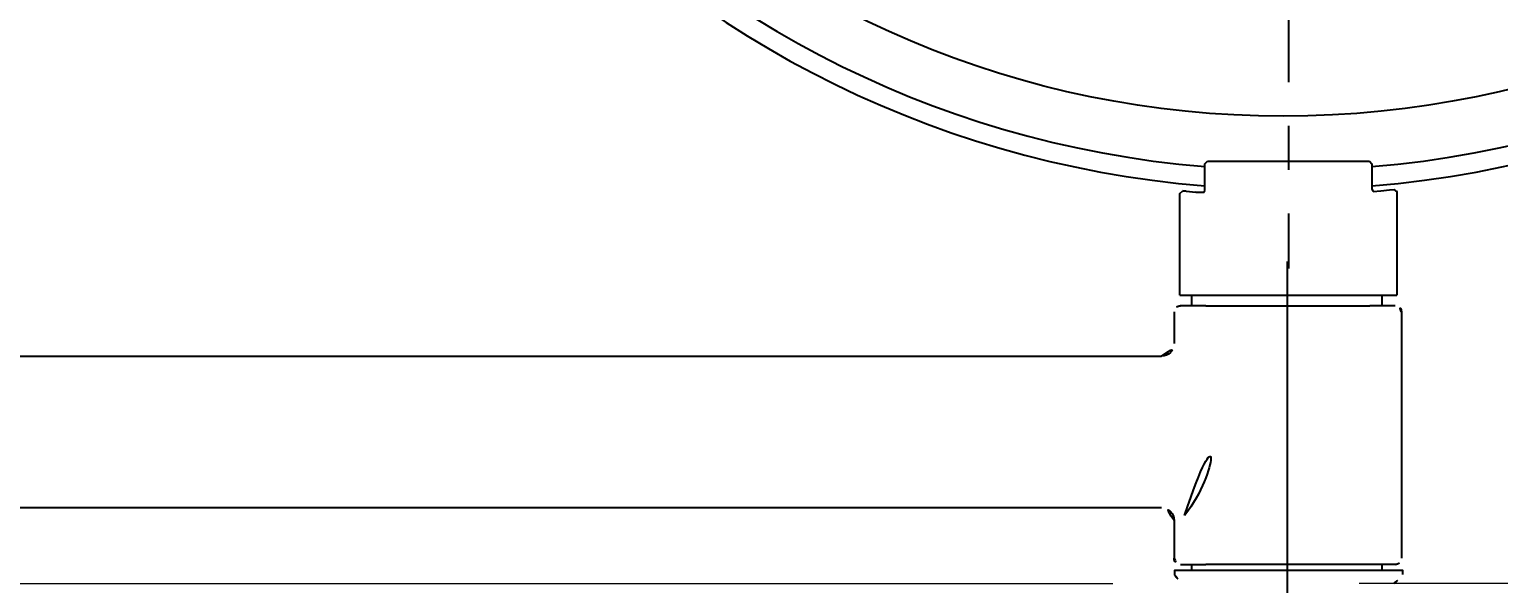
# Model space of a CAD drawing. Extents: x 16296660632 to 16296676936, y -37409619871 to -37409617270.
# Drawn here: x 16296676439.2 to 16296676523, y -37409617648.3 to -37409617616.7 of the extents above; entities that cross this region are included whole.
import ezdxf

# ---------------------------------------------------------------- set-up
doc = ezdxf.new("R2010")
doc.units = 0
doc.header["$LTSCALE"] = 10
doc.header["$MEASUREMENT"] = 0
doc.header["$PDMODE"] = 3
doc.header["$PDSIZE"] = -10
doc.linetypes.add('CENTER', pattern=[2, 1.25, -0.25, 0.25, -0.25])
doc.layers.get('0').update_dxf_attribs({"linetype": 'CONTINUOUS'})
doc.layers.get('DEFPOINTS').update_dxf_attribs({"linetype": 'CONTINUOUS'})
doc.layers.add('Default', color=7, linetype='CONTINUOUS')
doc.layers.add('MAKE2D_VISIBLE_LINES', color=7, linetype='CONTINUOUS')
doc.styles.add('Daelim Dimension', font='NanumGothic.ttf')
doc.dimstyles.new('DEFAULT', dxfattribs={"dimscale": 2, "dimtxt": 2, "dimasz": 2, "dimexe": 0, "dimexo": 2, "dimgap": 1, "dimtad": 1, "dimdec": 1, "dimzin": 9, "dimdsep": 46, "dimtxsty": 'Daelim Dimension', "dimcen": 0.5, "dimclrd": 252, "dimclre": 252, "dimclrt": 3, "dimadec": 1, "dimazin": 0, "dimtfac": 1, "dimtdec": 1, "dimtix": 1, "dimtmove": 0, "dimatfit": 3, "dimfxl": 1, "dimtolj": 1, "dimtzin": 1, "dimlwd": 9, "dimlwe": 9, "dimarcsym": 0})

# ---------------------------------------------------------------- blocks, each defined once
blk = doc.blocks.new('*D1')
at = {"color": 5, "lineweight": 9, "transparency": 16777216}
for p, q in [((16296676514.69248, -37409617512.44218), (16296676606.11992, -37409617512.44218)), ((16296676606.11992, -37409617516.44218), (16296676606.11992, -37409617644.26144)), ((16296676515.02898, -37409617648.26144), (16296676606.11992, -37409617648.26144))]:
    blk.add_line(p, q, dxfattribs=at)
at = {"color": 5, "transparency": 16777216}
for points in [[(16296676605.45325, -37409617516.44218), (16296676606.78658, -37409617516.44218), (16296676606.11992, -37409617512.44218)], [(16296676605.45325, -37409617644.26144), (16296676606.78658, -37409617644.26144), (16296676606.11992, -37409617648.26144)]]:
    blk.add_solid(points, dxfattribs=at)
at = {"layer": 'DEFPOINTS', "color": 0, "transparency": 16777216}
for p in [(16296676510.69248, -37409617512.44218), (16296676511.02898, -37409617648.26144), (16296676606.11992, -37409617648.26144)]:
    blk.add_point(p, dxfattribs=at)
at = {"color": 7, "transparency": 16777216, "insert": (16296676596.13852, -37409617586.24253), "char_height": 14, "attachment_point": 5, "rotation": 90, "style": 'Daelim Dimension'}
blk.add_mtext('\\A1;191.5', dxfattribs=at)
blk = doc.blocks.new('*D2')
at = {"color": 5, "lineweight": 9, "transparency": 16777216}
for p, q in [((16296676441.79442, -37409617567.06135), (16296676371.94197, -37409617567.06135)), ((16296676371.94197, -37409617571.06135), (16296676371.94197, -37409617644.30936)), ((16296676500.98143, -37409617648.30936), (16296676371.94197, -37409617648.30936))]:
    blk.add_line(p, q, dxfattribs=at)
at = {"color": 5, "transparency": 16777216}
for points in [[(16296676371.2753, -37409617571.06135), (16296676372.60863, -37409617571.06135), (16296676371.94197, -37409617567.06135)], [(16296676371.2753, -37409617644.30936), (16296676372.60863, -37409617644.30936), (16296676371.94197, -37409617648.30936)]]:
    blk.add_solid(points, dxfattribs=at)
at = {"layer": 'DEFPOINTS', "color": 0, "transparency": 16777216}
for p in [(16296676445.79442, -37409617567.06135), (16296676371.94197, -37409617648.30936), (16296676504.98143, -37409617648.30936)]:
    blk.add_point(p, dxfattribs=at)
at = {"color": 7, "transparency": 16777216, "insert": (16296676362.32109, -37409617607.68535), "char_height": 14, "attachment_point": 5, "rotation": 90, "style": 'Daelim Dimension'}
blk.add_mtext('\\A1;81', dxfattribs=at)

msp = doc.modelspace()

# ---------------------------------------------------------------- linework, layer by layer
at = {"linetype": 'CENTER'}
for p, q in [((16296676505.469419, -37409617631.831017), (16296676505.469419, -37409617632.459679)), ((16296676516.325991, -37409617631.831017), (16296676516.325991, -37409617632.459679)), ((16296676505.469419, -37409617647.228203), (16296676505.469419, -37409617647.516357)), ((16296676516.325991, -37409617647.228203), (16296676516.325991, -37409617647.516357))]:
    msp.add_line(p, q, dxfattribs=at)
for p, q in [((16296676504.47863, -37409617632.804817), (16296676504.47887, -37409617634.604813)), ((16296676428.878851, -37409617635.324966), (16296676503.758869, -37409617635.324829)), ((16296676503.75886, -37409617643.964828), (16296676428.878851, -37409617643.964973)), ((16296676504.478861, -37409617644.684822), (16296676504.47863, -37409617646.844833)), ((16296676504.838631, -37409617647.204826), (16296676506.28034, -37409617647.204826))]:
    msp.add_line(p, q)
msp.add_lwpolyline([(16296676504.51878, -37409617647.81591), (16296676504.51878, -37409617647.516357), (16296676517.494749, -37409617647.516357), (16296676517.494749, -37409617647.771408)])
msp.add_circle((16296676510.69248, -37409617567.042648), 54.600465)
msp.add_arc((16296676499.56744, -37409617640.087883), 6.996751, 321.8711921, 38.12874043)
for centre, start, end in [((16296676506.173429, -37409617646.669327), 214.71986272, 233.69217602), ((16296676515.810129, -37409617646.669327), 306.30782398, 326.80738137)]:
    msp.add_arc(centre, 2.013088, start, end, dxfattribs=at)
at = {"layer": 'Default', "color": 1, "linetype": 'CENTER'}
for p, q in [((16296676510.991409, -37409617507.194267), (16296676511.00297, -37409617630.317619)), ((16296676510.92547, -37409617629.924828), (16296676510.92547, -37409617649.364822))]:
    msp.add_line(p, q, dxfattribs=at)
at = {"layer": 'MAKE2D_VISIBLE_LINES'}
for p, q in [((16296676506.22823, -37409617625.872009), (16296676506.22823, -37409617624.351967)), ((16296676506.228399, -37409617624.351967), (16296676506.374029, -37409617624.205353)), ((16296676506.374269, -37409617624.205353), (16296676515.608629, -37409617624.205353)), ((16296676515.608629, -37409617624.20536), (16296676515.754339, -37409617624.351967)), ((16296676515.754431, -37409617624.351967), (16296676515.754431, -37409617625.804199)), ((16296676504.803341, -37409617626.045326), (16296676504.962761, -37409617625.900414)), ((16296676504.80378, -37409617631.848801), (16296676504.80378, -37409617626.045326)), ((16296676505.158791, -37409617625.919022), (16296676504.962761, -37409617625.900414)), ((16296676504.962761, -37409617625.900414), (16296676505.158791, -37409617625.919022)), ((16296676505.158791, -37409617625.919022), (16296676505.709089, -37409617625.96685)), ((16296676506.150761, -37409617626.001663), (16296676505.709089, -37409617625.96685)), ((16296676505.709089, -37409617625.96685), (16296676506.153931, -37409617626.0019)), ((16296676506.154051, -37409617626.001907), (16296676506.22823, -37409617625.872009)), ((16296676515.754431, -37409617625.804199), (16296676515.826521, -37409617625.931213)), ((16296676515.758039, -37409617625.803886), (16296676515.8297, -37409617625.930931)), ((16296676515.826611, -37409617625.931213), (16296676516.27272, -37409617625.889572)), ((16296676516.27272, -37409617625.889572), (16296676516.76759, -37409617625.839401)), ((16296676516.76759, -37409617625.839401), (16296676517.017349, -37409617625.812378)), ((16296676517.003019, -37409617625.813881), (16296676517.17889, -37409617625.957077)), ((16296676517.15975, -37409617625.884933), (16296676517.17889, -37409617625.957077)), ((16296676517.178881, -37409617625.957092), (16296676517.178881, -37409617631.848801)), ((16296676504.80378, -37409617631.848801), (16296676517.178881, -37409617631.848801)), ((16296676506.28034, -37409617632.444817), (16296676504.83864, -37409617632.444817)), ((16296676506.28034, -37409617632.444817), (16296676515.640341, -37409617632.444817)), ((16296676517.07884, -37409617632.444817), (16296676515.640341, -37409617632.444817)), ((16296676517.43886, -37409617632.804817), (16296676517.43886, -37409617646.844833)), ((16296676515.640341, -37409617647.204826), (16296676506.28034, -37409617647.204826)), ((16296676517.078871, -37409617647.204826), (16296676515.640341, -37409617647.204826))]:
    msp.add_line(p, q, dxfattribs=at)
for centre, radius, start, end in [((16296676510.99144, -37409617567.061348), 58.745415, 175.46088562, 265.3492575), ((16296676510.991409, -37409617567.061394), 57.65345, 175.39773824, 265.26100725), ((16296676510.991301, -37409617567.061447), 57.653377, 274.73899275, 4.60227053), ((16296676510.99128, -37409617567.061417), 58.745334, 274.6507425, 4.53911438), ((16296676504.83876, -37409617632.804947), 0.360132, 90.01978023, 179.97901766), ((16296676517.078859, -37409617632.804817), 0.359997, 359.99956287, 89.99923502), ((16296676503.75893, -37409617634.604874), 0.719945, 269.99573796, 0.00437132), ((16296676503.75886, -37409617644.684822), 0.719995, 359.99956287, 90.00032785), ((16296676504.83876, -37409617646.844704), 0.360132, 180.02098234, 269.98021977), ((16296676517.078859, -37409617646.844833), 0.359997, 270.00076498, 0.00043713)]:
    msp.add_arc(centre, radius, start, end, dxfattribs=at)

# ---------------------------------------------------------------- dimensions: what is measured, and where the dimension line sits
dim = msp.add_linear_dim(base=(16296676606.119921, -37409617648.261436), p1=(16296676510.69248, -37409617512.442177), p2=(16296676511.02898, -37409617648.261436), angle=90, text='191.5', dimstyle='DEFAULT', override={"dimtxt": 7, "dimdec": 0, "dimclrd": 5, "dimclre": 5, "dimclrt": 7})
dim.commit()
dim.dimension.update_dxf_attribs({"geometry": '*D1', "text_midpoint": (16296676606.119921, -37409617586.242531), "dimtype": 160})
dim = msp.add_linear_dim(base=(16296676371.941971, -37409617648.309357), p1=(16296676445.79442, -37409617567.061348), p2=(16296676504.98143, -37409617648.309357), angle=90, dimstyle='DEFAULT', override={"dimtxt": 7, "dimdec": 0, "dimclrd": 5, "dimclre": 5, "dimclrt": 7})
dim.commit()
dim.dimension.update_dxf_attribs({"geometry": '*D2', "text_midpoint": (16296676362.321091, -37409617607.685349)})

doc.saveas('drawing.dxf')
